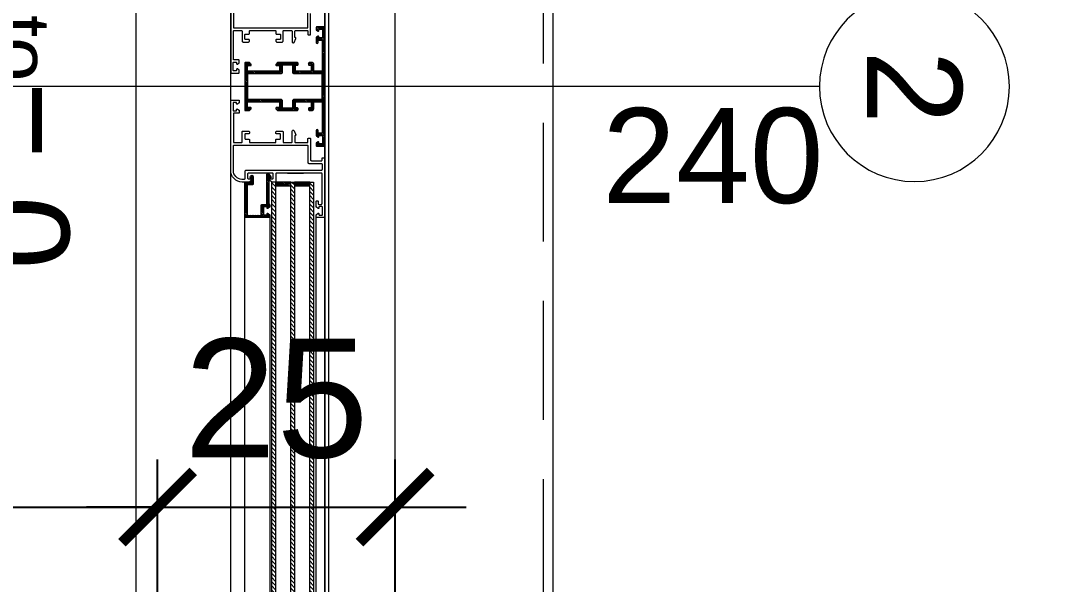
# Model space of a CAD drawing. Header units: centimetres. Extents: x 99002 to 104403, y -55119 to -48358.
# Drawn here: x 103189.9 to 103298.4, y -52709.7 to -52650.4 of the extents above; entities that cross this region are included whole.
import ezdxf

# ---------------------------------------------------------------- set-up
doc = ezdxf.new("R2010")
doc.units = ezdxf.units.CM
doc.header["$LTSCALE"] = 50
doc.header["$MEASUREMENT"] = 0
doc.linetypes.add('CACHE', pattern=[0.375, 0.25, -0.125])
doc.layers.get('0').update_dxf_attribs({"color": 8})
for name, color, linetype, lineweight in [('BETON CACHE', 4, 'CACHE', 5), ('CONSOLE ISOL.', 214, 'Continuous', 15), ('WINDOWS', 21, 'Continuous', 5)]:
    doc.layers.add(name, color=color, linetype=linetype, lineweight=lineweight)
doc.layers.add('BORD', color=5, linetype='Continuous')
doc.layers.add('COTE 50ème', color=1, linetype='Continuous')
doc.styles.add('GENERATED_STYLE_1', font='arial.ttf')
doc.styles.add('RS_TXT_50', font='arial.ttf', dxfattribs={"height": 12.5})
doc.dimstyles.new('RS_50CM_LINEAIRE', dxfattribs={"dimscale": 5, "dimtxt": 12.5, "dimasz": 1.5, "dimexe": 1, "dimexo": 2.5, "dimgap": 1, "dimtad": 1, "dimdec": 1, "dimrnd": 0.5, "dimdsep": 46, "dimtxsty": 'RS_TXT_50', "dimblk1": 'ARCHTICK', "dimblk2": 'ARCHTICK', "dimsah": 1, "dimcen": 2.5, "dimdle": 1, "dimclrt": 4, "dimadec": 0, "dimazin": 2, "dimtfac": 1, "dimtdec": 1, "dimtix": 1, "dimtmove": 2, "dimatfit": 3, "dimfxl": 1, "dimtolj": 1, "dimtzin": 0, "dimarcsym": 0})
pattern_1 = [(135, (-46708.70849, -43852.52553), (-0.08838834765, -0.08838834765), [])]

# ---------------------------------------------------------------- blocks, each defined once
blk = doc.blocks.new('DRITARE POS 2')
at = {"layer": 'WINDOWS'}
h = blk.add_hatch(dxfattribs=at)
h.set_pattern_fill('ANSI31', color=140, scale=2.5, angle=450)
h.set_pattern_definition([(135, (-46708.9128, -43852.52553), (-0.2209708691, -0.2209708691), [])])
h.paths.add_polyline_path([(-8.71, -80.01), (-8.71, -12.58), (-8.31, -12.58), (-8.31, -80.01)])
h.paths.add_polyline_path([(-6.71, -80.01), (-6.71, -12.58), (-6.31, -12.58), (-6.31, -80.01)])
h.paths.add_polyline_path([(-4.71, -80.02), (-4.71, -12.58), (-4.31, -12.58), (-4.31, -80.02)])
at = {"layer": 'WINDOWS', "transparency": 33554559}
h = blk.add_hatch(dxfattribs=at)
h.set_pattern_fill('ANSI31', color=140, angle=450)
h.set_pattern_definition([(135, (-46708.90849, -43835.52553), (-0.08838834765, -0.08838834765), [])])
h.paths.add_polyline_path([(-6.71, -12.58), (-8.31, -12.58), (-8.31, -12.98), (-6.71, -12.98)])
h.paths.add_polyline_path([(-4.71, -12.58), (-6.31, -12.58), (-6.31, -12.98), (-4.71, -12.98)])
h.paths.add_polyline_path([(-6.71, -79.61), (-8.31, -79.61), (-8.31, -80.01), (-6.71, -80.01)])
h.paths.add_polyline_path([(-4.71, -79.61), (-6.31, -79.61), (-6.31, -80.01), (-4.71, -80.01)])
h = blk.add_hatch(dxfattribs=at)
h.set_pattern_fill('ANSI31', color=256, angle=450)
h.set_pattern_definition(pattern_1)
h.paths.add_polyline_path([(-1.49, -76.33, 0.414214), (-1.55, -76.27), (-4.06, -76.27, 0.414214), (-4.11, -76.33), (-4.11, -76.54, 0.250765), (-4.09, -76.58), (-3.92, -76.71, 0.599022), (-3.83, -76.67), (-3.83, -76.59, -0.414214), (-3.78, -76.54), (-3.51, -76.54, -0.414214), (-3.46, -76.59), (-3.46, -77.34, -0.414214), (-3.51, -77.39), (-3.78, -77.39, -0.414214), (-3.83, -77.34), (-3.83, -77.26, 0.599022), (-3.92, -77.22), (-4.09, -77.35, 0.250765), (-4.11, -77.39), (-4.11, -77.6, 0.414214), (-4.06, -77.66), (-4.02, -77.66), (-4.02, -80.34, -0.414214), (-4.07, -80.4), (-4.15, -80.4, 0.603122), (-4.23, -80.55), (-3.98, -80.9, 0.737396), (-3.81, -80.85), (-3.81, -77.71, -0.414214), (-3.76, -77.66), (-3.31, -77.66, 0.414214), (-3.22, -77.56), (-3.22, -76.55, -0.414214), (-3.16, -76.5), (-1.81, -76.5, -0.414214), (-1.72, -76.59), (-1.72, -79.63, -0.414214), (-1.81, -79.73), (-2.28, -79.73, 0.414214), (-2.37, -79.82), (-2.37, -80.56, 1.657435), (-2.12, -80.43, -0.247394), (-2.15, -80.38), (-2.15, -80.01, -0.414214), (-2.09, -79.95), (-1.74, -79.95), (-1.74, -80.01), (-1.49, -80.01), (-1.49, -79.95)])
at = {"layer": 'WINDOWS'}
h = blk.add_hatch(dxfattribs=at)
h.set_pattern_fill('ANSI31', color=256, angle=450)
h.set_pattern_definition(pattern_1)
h.paths.add_polyline_path([(-9.61, -85.22, -0.414214), (-9.56, -85.16), (-9.26, -85.16, -0.414214), (-9.2, -85.22), (-9.2, -85.44, 1), (-9, -85.44), (-9, -84.9, 0.250765), (-9.02, -84.86), (-9.19, -84.74, 0.599022), (-9.28, -84.79), (-9.28, -84.87, -0.414214), (-9.33, -84.92), (-9.59, -84.92, -0.414214), (-9.65, -84.87), (-9.65, -84.08, -0.414214), (-9.59, -84.03), (-9.33, -84.03, -0.414214), (-9.28, -84.08), (-9.28, -84.19, 0.599022), (-9.19, -84.24), (-9.02, -84.13, 0.250765), (-9, -84.08), (-9, -83.84, 0.414214), (-9.05, -83.78), (-9.84, -83.78, 0.414214), (-9.89, -83.84), (-9.89, -90.06), (-9.89, -96.27, 0.414214), (-9.84, -96.33), (-9.05, -96.33, 0.414214), (-9, -96.27), (-9, -96.03, 0.250765), (-9.02, -95.98), (-9.19, -95.87, 0.599022), (-9.28, -95.92), (-9.28, -96.03, -0.414214), (-9.33, -96.08), (-9.59, -96.08, -0.414214), (-9.65, -96.03), (-9.65, -95.24, -0.414214), (-9.59, -95.19), (-9.33, -95.19, -0.414214), (-9.28, -95.24), (-9.28, -95.32, 0.599022), (-9.19, -95.37), (-9.02, -95.25, 0.250765), (-9, -95.21), (-9, -94.68, 1), (-9.2, -94.68), (-9.2, -94.89, -0.414214), (-9.26, -94.95), (-9.56, -94.95, -0.414214), (-9.61, -94.89), (-9.61, -91.72, -0.414214), (-9.56, -91.66), (-8.83, -91.66, -0.414214), (-8.74, -91.75), (-8.74, -92.41, 0.414214), (-8.55, -92.59), (-8.29, -92.59, 0.198912), (-8.25, -92.58), (-8.19, -92.52, 0.198912), (-8.18, -92.48), (-8.18, -92.37, 0.414214), (-8.23, -92.31), (-8.4, -92.31, -0.414214), (-8.46, -92.26), (-8.46, -91.75, -0.414214), (-8.36, -91.66), (-6.91, -91.66, -0.414214), (-6.81, -91.75), (-6.81, -92.26, -0.414214), (-6.87, -92.31), (-7.04, -92.31, 0.414214), (-7.09, -92.37), (-7.09, -92.48, 0.198912), (-7.08, -92.52), (-7.02, -92.58, 0.198912), (-6.98, -92.59), (-4.97, -92.59, 0.198912), (-4.93, -92.58), (-4.78, -92.42, 0.198912), (-4.76, -92.38), (-4.76, -92.31, 0.414214), (-4.82, -92.26), (-5, -92.26, -0.340481), (-5.13, -92.16), (-5.13, -91.75, -0.414214), (-5.04, -91.66), (-1.87, -91.66, -0.414214), (-1.77, -91.75), (-1.77, -92.16, -0.414214), (-1.87, -92.26), (-2.09, -92.26, 0.414214), (-2.15, -92.31), (-2.15, -92.38, 0.198912), (-2.13, -92.42), (-1.98, -92.58, 0.198912), (-1.94, -92.59), (-1.55, -92.59, 0.414214), (-1.49, -92.54), (-1.49, -90.06), (-1.49, -87.57, 0.414214), (-1.55, -87.52), (-1.94, -87.52, 0.198912), (-1.98, -87.53), (-2.13, -87.69, 0.198912), (-2.15, -87.73), (-2.15, -87.8, 0.414214), (-2.09, -87.85), (-1.87, -87.85, -0.414214), (-1.77, -87.95), (-1.77, -88.36, -0.414214), (-1.87, -88.45), (-5.04, -88.45, -0.414214), (-5.13, -88.36), (-5.13, -87.95, -0.340481), (-5, -87.85), (-4.82, -87.85, 0.414214), (-4.76, -87.8), (-4.76, -87.73, 0.198912), (-4.78, -87.69), (-4.93, -87.53, 0.198912), (-4.97, -87.52), (-6.98, -87.52, 0.198912), (-7.02, -87.53), (-7.08, -87.59, 0.198912), (-7.09, -87.63), (-7.09, -87.74, 0.414214), (-7.04, -87.8), (-6.87, -87.8, -0.414214), (-6.81, -87.85), (-6.81, -88.36, -0.414214), (-6.91, -88.45), (-8.36, -88.45, -0.414214), (-8.46, -88.36), (-8.46, -87.85, -0.414214), (-8.4, -87.8), (-8.23, -87.8, 0.414214), (-8.18, -87.74), (-8.18, -87.63, 0.198912), (-8.19, -87.59), (-8.25, -87.53, 0.198912), (-8.29, -87.52), (-8.55, -87.52, 0.414214), (-8.74, -87.7), (-8.74, -88.36, -0.414214), (-8.83, -88.45), (-9.56, -88.45, -0.414214), (-9.61, -88.39)])
h.paths.add_polyline_path([(-9.56, -88.73), (-6.63, -88.73), (-6.53, -88.64), (-6.53, -87.89), (-6.44, -87.8), (-5.51, -87.8), (-5.41, -87.89), (-5.41, -88.64), (-5.32, -88.73), (-1.83, -88.73), (-1.77, -88.79), (-1.77, -90.06), (-1.77, -91.32), (-1.83, -91.38), (-5.32, -91.38), (-5.41, -91.47), (-5.41, -92.22), (-5.51, -92.31), (-6.44, -92.31), (-6.53, -92.22), (-6.53, -91.47), (-6.63, -91.38), (-9.56, -91.38), (-9.61, -91.32), (-9.61, -90.06), (-9.61, -88.79)], flags=16)
at = {"layer": 'WINDOWS', "color": 165, "linetype": 'CACHE'}
blk.add_line((-32.9, -180), (-32.9, 0), dxfattribs=at)
at = {"layer": 'WINDOWS'}
for p, q in [((-0.01, -11.48), (0, -81.19)), ((-9, -16.26), (-9, -76.34)), ((-4.11, -76.33), (-4.12, -16.26)), ((-1.5, -16.26), (-1.49, -76.33)), ((-9.89, -16.28), (-9.89, -76.34)), ((-5.98, -80.95), (-7.66, -80.95))]:
    blk.add_line(p, q, dxfattribs=at)
at = {"layer": 'WINDOWS', "color": 165}
blk.add_line((-61.99, -90.06), (34.01, -90.06), dxfattribs=at)
for points in [[(-9.9, 0), (-9.9, -180), (-33.9, -180), (-33.9, 0)], [(-10.3, -179.6), (-10.3, -0.4), (-9.9, 0), (-9.9, -180)], [(0, 0), (0, -180), (10, -180), (10, 0)]]:
    blk.add_lwpolyline(points, close=True, dxfattribs=at)
at = {"layer": 'WINDOWS'}
for points in [[(-9.9, -180), (-9.9, 0), (0, 0), (0, -180)], [(-1.77, -90.06), (-1.77, -88.79), (-1.83, -88.73), (-5.32, -88.73), (-5.41, -88.64), (-5.41, -87.89), (-5.51, -87.8), (-6.44, -87.8), (-6.53, -87.89), (-6.53, -88.64), (-6.63, -88.73), (-9.56, -88.73), (-9.61, -88.79), (-9.61, -90.06), (-9.61, -91.32), (-9.56, -91.38), (-6.63, -91.38), (-6.53, -91.47), (-6.53, -92.22), (-6.44, -92.31), (-5.51, -92.31), (-5.41, -92.22), (-5.41, -91.47), (-5.32, -91.38), (-1.83, -91.38), (-1.77, -91.32)]]:
    blk.add_lwpolyline(points, close=True, dxfattribs=at)
at = {"layer": 'WINDOWS', "color": 140}
for points in [[(-8.71, -80.01), (-8.71, -12.58), (-8.31, -12.58), (-8.31, -80.01)], [(-6.71, -80.01), (-6.71, -12.58), (-6.31, -12.58), (-6.31, -80.01)], [(-4.71, -80.02), (-4.71, -12.58), (-4.31, -12.58), (-4.31, -80.02)], [(-6.71, -79.61), (-8.31, -79.61), (-8.31, -80.01), (-6.71, -80.01)], [(-4.71, -79.61), (-6.31, -79.61), (-6.31, -80.01), (-4.71, -80.01)]]:
    blk.add_lwpolyline(points, close=True, dxfattribs=at)
at = {"layer": 'WINDOWS'}
for points in [[(0, -88.58, -0.414214), (-0.06, -88.64), (-0.84, -88.64, -0.414214), (-0.9, -88.58), (-0.9, -88.38, -0.250765), (-0.87, -88.33), (-0.7, -88.2, -0.599022), (-0.62, -88.24), (-0.62, -88.34, 0.414214), (-0.56, -88.39), (-0.3, -88.39, 0.414214), (-0.24, -88.34), (-0.24, -87.55, 0.414214), (-0.3, -87.5), (-0.56, -87.5, 0.414214), (-0.62, -87.55), (-0.62, -87.65, -0.599022), (-0.7, -87.69), (-0.87, -87.56, -0.250765), (-0.9, -87.52), (-0.9, -87.31, -0.414214), (-0.84, -87.26), (-0.34, -87.26, 0.414214), (-0.28, -87.2), (-0.28, -84.25, 0.414214), (-0.37, -84.16), (-1.12, -84.16, 0.414214), (-1.21, -84.25), (-1.21, -85.28, -0.414214), (-1.31, -85.37), (-1.87, -85.37, -0.414214), (-1.96, -85.28), (-1.96, -85.15, -0.414214), (-1.9, -85.09), (-1.55, -85.09, 0.414214), (-1.49, -85.03), (-1.49, -84.59, 0.414214), (-1.55, -84.53), (-1.9, -84.53, -0.414214), (-1.96, -84.47), (-1.96, -84.21, 0.414214), (-2.02, -84.16), (-4.7, -84.16, 0.414214), (-4.76, -84.21), (-4.76, -84.47, -0.414214), (-4.82, -84.53), (-5.17, -84.53, 0.414214), (-5.23, -84.59), (-5.23, -85.03, 0.414214), (-5.17, -85.09), (-4.82, -85.09, -0.414214), (-4.76, -85.15), (-4.76, -85.28, -0.414214), (-4.85, -85.37), (-5.41, -85.37, -0.414214), (-5.51, -85.28), (-5.51, -84.25, 0.414214), (-5.6, -84.16), (-6.38, -84.16, 0.414214), (-6.48, -84.25), (-6.48, -85.37, -0.809546), (-6.66, -85.41), (-6.85, -84.98, -0.543142), (-6.79, -84.9, 0.414214), (-6.74, -84.85), (-6.74, -84.25, 0.414214), (-6.83, -84.16), (-8.06, -84.16, 0.414214), (-8.12, -84.21), (-8.12, -84.57, -0.414214), (-8.18, -84.62), (-8.34, -84.62, -0.414214), (-8.4, -84.57), (-8.4, -82.35, 0.414214), (-8.49, -82.25), (-9.56, -82.25, 0.414214), (-9.61, -82.31), (-9.61, -82.51, -0.414214), (-9.67, -82.57), (-9.84, -82.57, -0.414214), (-9.89, -82.51), (-9.89, -76.34, -0.414214), (-9.84, -76.28), (-9.05, -76.28, -0.414214), (-9, -76.34), (-9, -76.54, -0.250765), (-9.02, -76.59), (-9.19, -76.72, -0.599022), (-9.28, -76.67), (-9.28, -76.58, 0.414214), (-9.33, -76.52), (-9.59, -76.52, 0.414214), (-9.65, -76.58), (-9.65, -77.36, 0.414214), (-9.59, -77.42), (-9.33, -77.42, 0.414214), (-9.28, -77.36), (-9.28, -77.27, -0.599022), (-9.19, -77.22), (-9.02, -77.35, -0.250765), (-9, -77.4), (-9, -77.98, -0.414214), (-9.05, -78.03), (-9.15, -78.03, -0.414214), (-9.2, -77.98), (-9.2, -77.72, 0.414214), (-9.26, -77.66), (-9.56, -77.66, 0.414214), (-9.61, -77.72), (-9.61, -80.89, 0.414214), (-9.56, -80.95), (-4.82, -80.95, 0.414214), (-4.76, -80.89), (-4.76, -80.07, -0.414214), (-4.71, -80.01), (-4.32, -80.01, -0.198912), (-4.28, -80.03), (-4.13, -80.18, -0.198912), (-4.11, -80.22), (-4.11, -80.29, -0.414214), (-4.17, -80.35), (-4.39, -80.35, 0.414214), (-4.48, -80.44), (-4.48, -80.85, 0.414214), (-4.39, -80.95), (-1.87, -80.95, 0.414214), (-1.77, -80.85), (-1.77, -80.44, 0.414214), (-1.87, -80.35), (-2.09, -80.35, -0.414214), (-2.15, -80.29), (-2.15, -80.22, -0.198912), (-2.13, -80.18), (-1.98, -80.03, -0.198912), (-1.94, -80.01), (-1.21, -80.01, -0.414214), (0, -81.23)], [(-1.74, -79.95), (-2.09, -79.95, 0.414214), (-2.15, -80.01), (-2.15, -80.38, 0.247394), (-2.12, -80.43, -1.657435), (-2.37, -80.56), (-2.37, -79.82, -0.414214), (-2.28, -79.73), (-1.81, -79.73, 0.414214), (-1.72, -79.63), (-1.72, -76.59, 0.414214), (-1.81, -76.5), (-3.16, -76.5, 0.414214), (-3.22, -76.55), (-3.22, -77.56, -0.414214), (-3.31, -77.66), (-3.76, -77.66, 0.414214), (-3.81, -77.71), (-3.81, -80.85, -0.737396), (-3.98, -80.9), (-4.23, -80.55, -0.603122), (-4.15, -80.4), (-4.07, -80.4, 0.414214), (-4.02, -80.34), (-4.02, -77.66), (-4.06, -77.66, -0.414214), (-4.11, -77.6), (-4.11, -77.39, -0.250765), (-4.09, -77.35), (-3.92, -77.22, -0.599022), (-3.83, -77.26), (-3.83, -77.34, 0.414214), (-3.78, -77.39), (-3.51, -77.39, 0.414214), (-3.46, -77.34), (-3.46, -76.59, 0.414214), (-3.51, -76.54), (-3.78, -76.54, 0.414214), (-3.83, -76.59), (-3.83, -76.67, -0.599022), (-3.92, -76.71), (-4.09, -76.58, -0.250765), (-4.11, -76.54), (-4.11, -76.33, -0.414214), (-4.06, -76.27), (-1.55, -76.27, -0.414214), (-1.49, -76.33), (-1.49, -79.95), (-1.49, -80.01), (-1.74, -80.01)], [(-1.49, -80.39, -0.414214), (-1.4, -80.29), (-1.18, -80.29), (-1.18, -80.29, -0.414214), (-0.28, -81.23), (-0.28, -83.82, -0.414214), (-0.34, -83.88), (-8.06, -83.88, -0.414214), (-8.12, -83.82), (-8.12, -82.07, 0.414214), (-8.21, -81.97), (-9.52, -81.97, -0.414214), (-9.61, -81.88), (-9.61, -81.32, -0.414214), (-9.52, -81.23), (-1.59, -81.23, 0.414214), (-1.49, -81.13)], [(-1.49, -90.06), (-1.49, -87.57, 0.414214), (-1.55, -87.52), (-1.94, -87.52, 0.198912), (-1.98, -87.53), (-2.13, -87.69, 0.198912), (-2.15, -87.73), (-2.15, -87.8, 0.414214), (-2.09, -87.85), (-1.87, -87.85, -0.414214), (-1.77, -87.95), (-1.77, -88.36, -0.414214), (-1.87, -88.45), (-5.04, -88.45, -0.414214), (-5.13, -88.36), (-5.13, -87.95, -0.340481), (-5, -87.85), (-4.82, -87.85, 0.414214), (-4.76, -87.8), (-4.76, -87.73, 0.198912), (-4.78, -87.69), (-4.93, -87.53, 0.198912), (-4.97, -87.52), (-6.98, -87.52, 0.198912), (-7.02, -87.53), (-7.08, -87.59, 0.198912), (-7.09, -87.63), (-7.09, -87.74, 0.414214), (-7.04, -87.8), (-6.87, -87.8, -0.414214), (-6.81, -87.85), (-6.81, -88.36, -0.414214), (-6.91, -88.45), (-8.36, -88.45, -0.414214), (-8.46, -88.36), (-8.46, -87.85, -0.414214), (-8.4, -87.8), (-8.23, -87.8, 0.414214), (-8.18, -87.74), (-8.18, -87.63, 0.198912), (-8.19, -87.59), (-8.25, -87.53, 0.198912), (-8.29, -87.52), (-8.55, -87.52, 0.414214), (-8.74, -87.7), (-8.74, -88.36, -0.414214), (-8.83, -88.45), (-9.56, -88.45, -0.414214), (-9.61, -88.39), (-9.61, -85.22, -0.414214), (-9.56, -85.16), (-9.26, -85.16, -0.414214), (-9.2, -85.22), (-9.2, -85.44, 1), (-9, -85.44), (-9, -84.9, 0.250765), (-9.02, -84.86), (-9.19, -84.74, 0.599022), (-9.28, -84.79), (-9.28, -84.87, -0.414214), (-9.33, -84.92), (-9.59, -84.92, -0.414214), (-9.65, -84.87), (-9.65, -84.08, -0.414214), (-9.59, -84.03), (-9.33, -84.03, -0.414214), (-9.28, -84.08), (-9.28, -84.19, 0.599022), (-9.19, -84.24), (-9.02, -84.13, 0.250765), (-9, -84.08), (-9, -83.84, 0.414214), (-9.05, -83.78), (-9.84, -83.78, 0.414214), (-9.89, -83.84), (-9.89, -90.06), (-9.89, -96.27, 0.414214), (-9.84, -96.33), (-9.05, -96.33, 0.414214), (-9, -96.27), (-9, -96.03, 0.250765), (-9.02, -95.98), (-9.19, -95.87, 0.599022), (-9.28, -95.92), (-9.28, -96.03, -0.414214), (-9.33, -96.08), (-9.59, -96.08, -0.414214), (-9.65, -96.03), (-9.65, -95.24, -0.414214), (-9.59, -95.19), (-9.33, -95.19, -0.414214), (-9.28, -95.24), (-9.28, -95.32, 0.599022), (-9.19, -95.37), (-9.02, -95.25, 0.250765), (-9, -95.21), (-9, -94.68, 1), (-9.2, -94.68), (-9.2, -94.89, -0.414214), (-9.26, -94.95), (-9.56, -94.95, -0.414214), (-9.61, -94.89), (-9.61, -91.72, -0.414214), (-9.56, -91.66), (-8.83, -91.66, -0.414214), (-8.74, -91.75), (-8.74, -92.41, 0.414214), (-8.55, -92.59), (-8.29, -92.59, 0.198912), (-8.25, -92.58), (-8.19, -92.52, 0.198912), (-8.18, -92.48), (-8.18, -92.37, 0.414214), (-8.23, -92.31), (-8.4, -92.31, -0.414214), (-8.46, -92.26), (-8.46, -91.75, -0.414214), (-8.36, -91.66), (-6.91, -91.66, -0.414214), (-6.81, -91.75), (-6.81, -92.26, -0.414214), (-6.87, -92.31), (-7.04, -92.31, 0.414214), (-7.09, -92.37), (-7.09, -92.48, 0.198912), (-7.08, -92.52), (-7.02, -92.58, 0.198912), (-6.98, -92.59), (-4.97, -92.59, 0.198912), (-4.93, -92.58), (-4.78, -92.42, 0.198912), (-4.76, -92.38), (-4.76, -92.31, 0.414214), (-4.82, -92.26), (-5, -92.26, -0.340481), (-5.13, -92.16), (-5.13, -91.75, -0.414214), (-5.04, -91.66), (-1.87, -91.66, -0.414214), (-1.77, -91.75), (-1.77, -92.16, -0.414214), (-1.87, -92.26), (-2.09, -92.26, 0.414214), (-2.15, -92.31), (-2.15, -92.38, 0.198912), (-2.13, -92.42), (-1.98, -92.58, 0.198912), (-1.94, -92.59), (-1.55, -92.59, 0.414214), (-1.49, -92.54)], [(-1.49, -99.72, 0.414214), (-1.4, -99.82), (-1.18, -99.82), (-1.18, -99.82, 0.414214), (-0.28, -98.88), (-0.28, -96.29, 0.414214), (-0.34, -96.23), (-8.06, -96.23, 0.414214), (-8.12, -96.29), (-8.12, -98.04, -0.414214), (-8.21, -98.14), (-9.52, -98.14, 0.414214), (-9.61, -98.23), (-9.61, -98.79, 0.414214), (-9.52, -98.88), (-1.59, -98.88, -0.414214), (-1.49, -98.98)]]:
    blk.add_lwpolyline(points, format="xyb", close=True, dxfattribs=at)
at = {"layer": 'WINDOWS', "color": 165}
blk.add_lwpolyline([(-71.99, -80.06, 1), (-71.99, -100.06, 1)], format="xyb", close=True, dxfattribs=at)
at = {"layer": 'WINDOWS'}
blk.add_lwpolyline([(0, -98.88), (0, -91.53, 0.414214), (-0.06, -91.47), (-0.84, -91.47, 0.414214), (-0.9, -91.53), (-0.9, -91.74, 0.250765), (-0.87, -91.78), (-0.7, -91.91, 0.599022), (-0.62, -91.87), (-0.62, -91.77, -0.414214), (-0.56, -91.72), (-0.3, -91.72, -0.414214), (-0.24, -91.77), (-0.24, -92.56, -0.414214), (-0.3, -92.61), (-0.56, -92.61, -0.414214), (-0.62, -92.56), (-0.62, -92.46, 0.599022), (-0.7, -92.42), (-0.87, -92.55, 0.250765), (-0.9, -92.59), (-0.9, -92.8, 0.414214), (-0.84, -92.86), (-0.34, -92.86, -0.414214), (-0.28, -92.91), (-0.28, -95.86, -0.414214), (-0.37, -95.95), (-1.12, -95.95, -0.414214), (-1.21, -95.86), (-1.21, -94.83, 0.414214), (-1.31, -94.74), (-1.87, -94.74, 0.414214), (-1.96, -94.83), (-1.96, -94.96, 0.414214), (-1.9, -95.02), (-1.55, -95.02, -0.414214), (-1.49, -95.08), (-1.49, -95.52, -0.414214), (-1.55, -95.58), (-1.9, -95.58, 0.414214), (-1.96, -95.64), (-1.96, -95.9, -0.414214), (-2.02, -95.95), (-4.7, -95.95, -0.414214), (-4.76, -95.9), (-4.76, -95.64, 0.414214), (-4.82, -95.58), (-5.17, -95.58, -0.414214), (-5.23, -95.52), (-5.23, -95.08, -0.414214), (-5.17, -95.02), (-4.82, -95.02, 0.414214), (-4.76, -94.96), (-4.76, -94.83, 0.414214), (-4.85, -94.74), (-5.41, -94.74, 0.414214), (-5.51, -94.83), (-5.51, -95.86, -0.414214), (-5.6, -95.95), (-6.38, -95.95, -0.414214), (-6.48, -95.86), (-6.48, -94.74, 0.809546), (-6.66, -94.7), (-6.85, -95.13, 0.543142), (-6.79, -95.21, -0.414214), (-6.74, -95.26), (-6.74, -95.86, -0.414214), (-6.83, -95.95), (-8.06, -95.95, -0.414214), (-8.12, -95.9), (-8.12, -95.54, 0.414214), (-8.18, -95.49), (-8.34, -95.49, 0.414214), (-8.4, -95.54), (-8.4, -97.76, -0.414214)], format="xyb", dxfattribs=at)
at = {"layer": 'WINDOWS', "color": 165, "char_height": 10, "attachment_point": 7, "style": 'GENERATED_STYLE_1'}
for s, insert, rotation in [('\\A1;\\pt0;P{\\H0.6x;neto}= 0', (27.15, -116.22), 90), ('\\A1;\\pt0;240{\\H0.66x;\\S^  ;}', (-39.11, -74.88), 180), ('\\A1;\\pt0;2', (-66.99, -93.87), 90)]:
    blk.add_mtext(s, dxfattribs=dict(at, insert=insert, rotation=rotation))
blk = doc.blocks.new('_ArchTick')
at = {"color": 0, "linetype": 'ByBlock', "const_width": 0.15}
blk.add_lwpolyline([(-0.5, -0.5), (0.5, 0.5)], dxfattribs=at)
blk = doc.blocks.new('*D1277')
at = {"layer": 'COTE 50ème', "color": 0, "lineweight": -2, "ltscale": 0.5, "transparency": 16777216}
for p, q in [((103377.59, -52752.36), (103377.59, -52562.36)), ((103238.06, -52567.36), (103382.59, -52567.36)), ((103238.06, -52747.36), (103382.59, -52747.36))]:
    blk.add_line(p, q, dxfattribs=at)
at = {"layer": 'Defpoints', "color": 0, "ltscale": 0.5, "transparency": 16777216}
for p in [(103225.56, -52567.36), (103377.59, -52567.36), (103225.56, -52747.36)]:
    blk.add_point(p, dxfattribs=at)
at = {"layer": 'COTE 50ème', "color": 0, "lineweight": -2, "ltscale": 0.5, "transparency": 16777216, "xscale": 7.5, "yscale": 7.5, "zscale": 7.5}
for p, rotation in [((103377.59, -52567.36), 90), ((103377.59, -52747.36), 270)]:
    blk.add_blockref('_ArchTick', p, dxfattribs=dict(at, rotation=rotation))
at = {"layer": 'COTE 50ème', "color": 4, "ltscale": 0.5, "transparency": 16777216, "insert": (103366.2, -52657.36), "char_height": 12.5, "attachment_point": 5, "rotation": 90, "style": 'RS_TXT_50'}
blk.add_mtext('\\A1;180', dxfattribs=at)
blk = doc.blocks.new('*D1288')
at = {"layer": 'COTE 50ème', "color": 0, "lineweight": -2, "ltscale": 0.5, "transparency": 16777216}
for p, q in [((103442.27, -54192.36), (103442.27, -52052.36)), ((103241.84, -52057.36), (103447.27, -52057.36)), ((103131.84, -54187.36), (103447.27, -54187.36))]:
    blk.add_line(p, q, dxfattribs=at)
at = {"layer": 'Defpoints', "color": 0, "ltscale": 0.5, "transparency": 16777216}
for p in [(103229.34, -52057.36), (103442.27, -52057.36), (103119.34, -54187.36)]:
    blk.add_point(p, dxfattribs=at)
at = {"layer": 'COTE 50ème', "color": 0, "lineweight": -2, "ltscale": 0.5, "transparency": 16777216, "xscale": 7.5, "yscale": 7.5, "zscale": 7.5}
for p, rotation in [((103442.27, -52057.36), 90), ((103442.27, -54187.36), 270)]:
    blk.add_blockref('_ArchTick', p, dxfattribs=dict(at, rotation=rotation))
at = {"layer": 'COTE 50ème', "color": 4, "ltscale": 0.5, "transparency": 16777216, "insert": (103430.88, -53122.36), "char_height": 12.5, "attachment_point": 5, "rotation": 90, "style": 'RS_TXT_50'}
blk.add_mtext('\\A1;2130', dxfattribs=at)
blk = doc.blocks.new('*D1538')
at = {"layer": 'COTE 50ème', "color": 0, "lineweight": -2, "ltscale": 0.5, "transparency": 16777216}
for p, q in [((102871.34, -52677.46), (102871.34, -52706.56)), ((103204.34, -52738.23), (103204.34, -52696.56)), ((102866.34, -52701.56), (103209.34, -52701.56))]:
    blk.add_line(p, q, dxfattribs=at)
at = {"layer": 'Defpoints', "color": 0, "ltscale": 0.5, "transparency": 16777216}
for p in [(102871.34, -52664.96), (103204.34, -52701.56), (103204.34, -52750.73)]:
    blk.add_point(p, dxfattribs=at)
at = {"layer": 'COTE 50ème', "color": 0, "lineweight": -2, "ltscale": 0.5, "transparency": 16777216, "xscale": 7.5, "yscale": 7.5, "zscale": 7.5, "rotation": 180}
blk.add_blockref('_ArchTick', (102871.34, -52701.56), dxfattribs=at)
at = {"layer": 'COTE 50ème', "color": 0, "lineweight": -2, "ltscale": 0.5, "transparency": 16777216, "xscale": 7.5, "yscale": 7.5, "zscale": 7.5}
blk.add_blockref('_ArchTick', (103204.34, -52701.56), dxfattribs=at)
at = {"layer": 'COTE 50ème', "color": 4, "ltscale": 0.5, "transparency": 16777216, "insert": (103037.84, -52690.17), "char_height": 12.5, "attachment_point": 5, "style": 'RS_TXT_50'}
blk.add_mtext('\\A1;333', dxfattribs=at)
blk = doc.blocks.new('*D1539')
at = {"layer": 'COTE 50ème', "color": 0, "lineweight": -2, "ltscale": 0.5, "transparency": 16777216}
for p, q in [((103204.34, -52738.23), (103204.34, -52696.56)), ((103229.34, -52738.23), (103229.34, -52696.56)), ((103204.34, -52701.56), (103196.84, -52701.56)), ((103204.34, -52701.56), (103229.34, -52701.56)), ((103229.34, -52701.56), (103236.84, -52701.56))]:
    blk.add_line(p, q, dxfattribs=at)
at = {"layer": 'Defpoints', "color": 0, "ltscale": 0.5, "transparency": 16777216}
for p in [(103229.34, -52701.56), (103204.34, -52750.73), (103229.34, -52750.73)]:
    blk.add_point(p, dxfattribs=at)
at = {"layer": 'COTE 50ème', "color": 0, "lineweight": -2, "ltscale": 0.5, "transparency": 16777216, "xscale": 7.5, "yscale": 7.5, "zscale": 7.5}
blk.add_blockref('_ArchTick', (103204.34, -52701.56), dxfattribs=at)
at = {"layer": 'COTE 50ème', "color": 0, "lineweight": -2, "ltscale": 0.5, "transparency": 16777216, "xscale": 7.5, "yscale": 7.5, "zscale": 7.5, "rotation": 180}
blk.add_blockref('_ArchTick', (103229.34, -52701.56), dxfattribs=at)
at = {"layer": 'COTE 50ème', "color": 4, "ltscale": 0.5, "transparency": 16777216, "insert": (103216.84, -52690.17), "char_height": 12.5, "attachment_point": 5, "style": 'RS_TXT_50'}
blk.add_mtext('\\A1;25', dxfattribs=at)

msp = doc.modelspace()

# ---------------------------------------------------------------- linework, layer by layer
at = {"layer": 'BETON CACHE', "lineweight": 5, "ltscale": 0.5}
msp.add_lwpolyline([(101029.34, -54122.36), (103229.34, -54122.36), (103229.34, -52057.36), (101029.34, -52057.36)], close=True, dxfattribs=at)
at = {"layer": 'BORD', "lineweight": 5, "ltscale": 0.5}
msp.add_lwpolyline([(103229.34, -53782.36), (103229.34, -52462.36), (103329.34, -52462.36), (103329.34, -52122.36), (103229.34, -52122.36), (103229.34, -52057.36), (101029.34, -52057.36), (101029.34, -52122.36), (100929.34, -52122.36), (100929.34, -52462.36), (101029.34, -52462.36), (101029.34, -53782.36)], dxfattribs=at)
at = {"layer": 'CONSOLE ISOL.', "lineweight": 5, "ltscale": 0.5}
msp.add_lwpolyline([(102394.34, -53272.36), (102129.34, -53272.36), (102129.34, -54122.36), (102494.34, -54122.36), (102494.34, -54187.36), (103119.34, -54187.36), (103119.34, -54122.36), (103229.34, -54122.36), (103229.34, -54057.36), (103329.34, -54057.36), (103329.34, -53782.36), (103229.34, -53782.36), (103229.34, -52462.36), (103329.34, -52462.36), (103329.34, -52122.36), (103229.34, -52122.36), (103229.34, -52057.36), (102276.84, -52057.36), (102276.84, -52552.36), (102359.34, -52552.36), (102359.34, -52797.36), (102394.34, -52797.36)], close=True, dxfattribs=at)

# ---------------------------------------------------------------- block references
at = {"lineweight": 5, "rotation": 180}
msp.add_blockref('DRITARE POS 2', (103212.04, -52747.36), dxfattribs=at)

# ---------------------------------------------------------------- dimensions: what is measured, and where the dimension line sits
at = {"layer": 'COTE 50ème', "ltscale": 0.5}
for base, p1, p2, picture, middle in [((103442.27, -52057.36), (103119.34, -54187.36), (103229.34, -52057.36), '*D1288', (103430.88, -53122.36)), ((103377.59, -52567.36), (103225.56, -52747.36), (103225.56, -52567.36), '*D1277', (103366.2, -52657.36))]:
    dim = msp.add_linear_dim(base=base, p1=p1, p2=p2, angle=90, dimstyle='RS_50CM_LINEAIRE', dxfattribs=at)
    dim.commit()
    dim.dimension.update_dxf_attribs({"geometry": picture, "text_midpoint": middle})
for base, p1, p2, picture, middle in [((103204.34, -52701.56), (102871.34, -52664.96), (103204.34, -52750.73), '*D1538', (103037.84, -52690.17)), ((103229.34, -52701.56), (103204.34, -52750.73), (103229.34, -52750.73), '*D1539', (103216.84, -52690.17))]:
    dim = msp.add_linear_dim(base=base, p1=p1, p2=p2, dimstyle='RS_50CM_LINEAIRE', dxfattribs=at)
    dim.commit()
    dim.dimension.update_dxf_attribs({"geometry": picture, "text_midpoint": middle})

doc.saveas('drawing.dxf')
